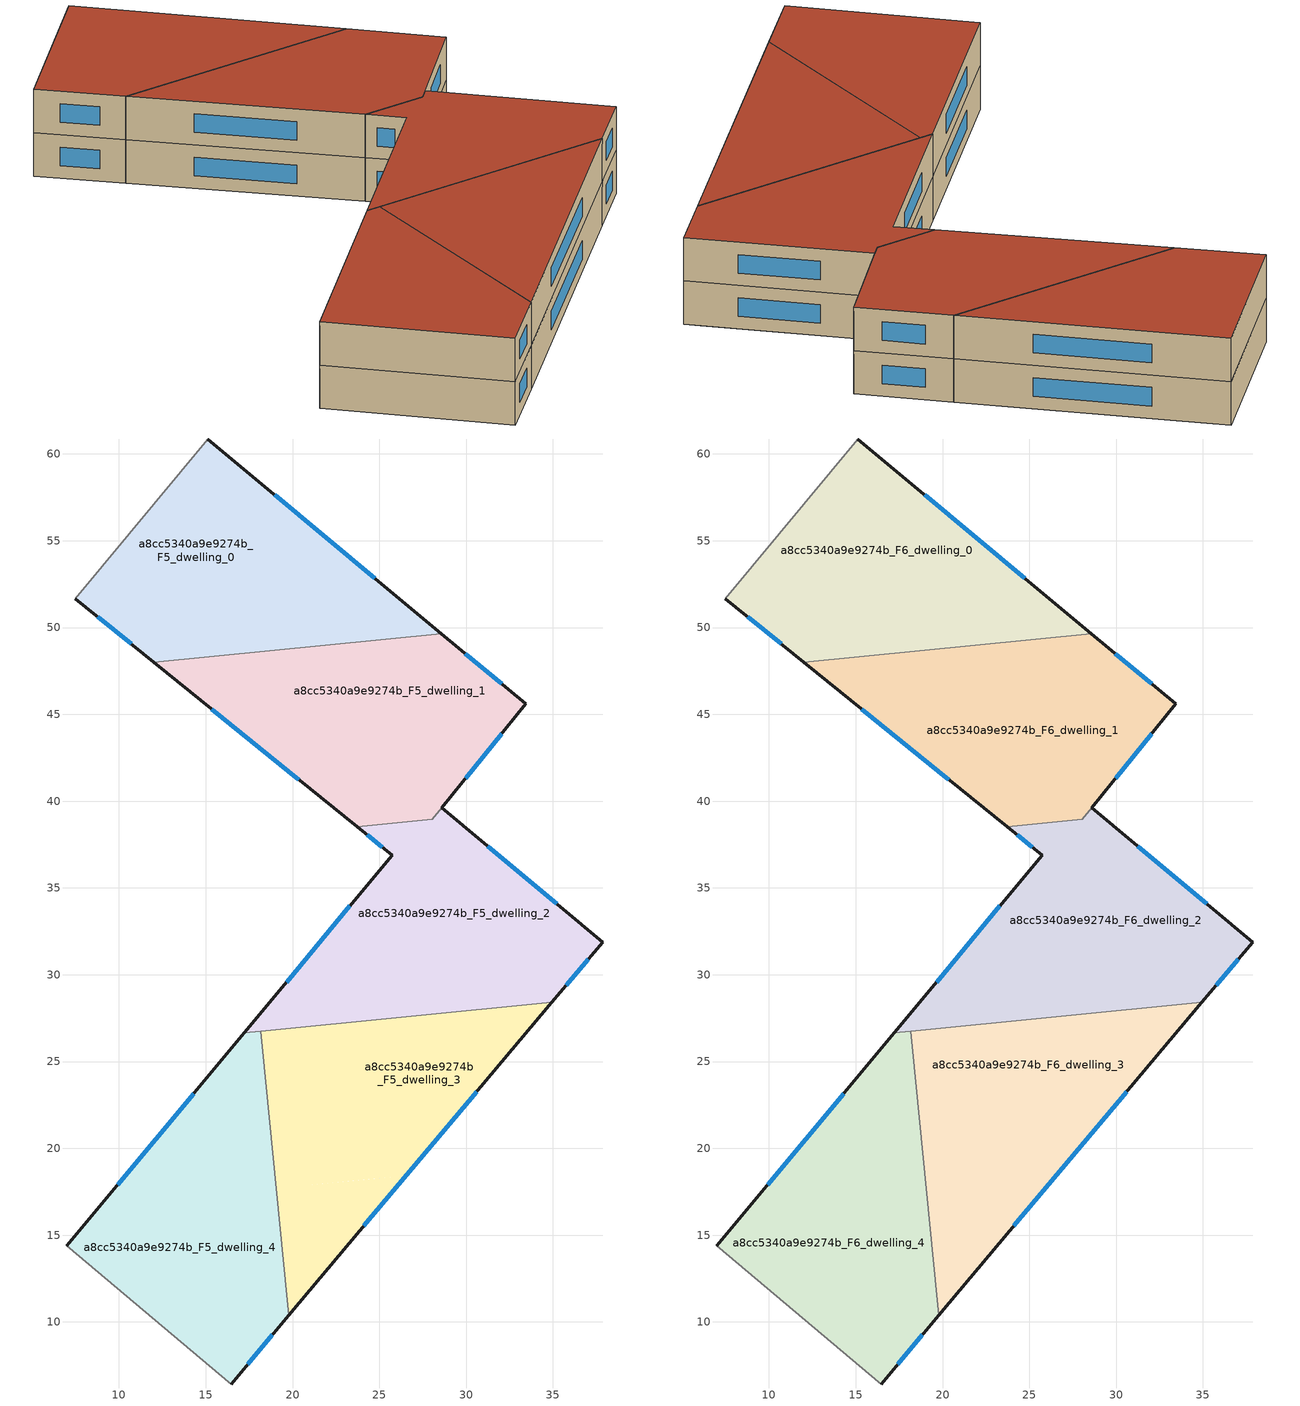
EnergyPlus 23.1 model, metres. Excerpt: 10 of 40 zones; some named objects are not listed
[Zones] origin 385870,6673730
a8cc5340a9e9274b_F5_dwelling_0
 floor to a8cc5340a9e9274b_F4_dwelling_1 (EU_floor_Construction): 18.06,58.41 19.02,48.71 12,48.01 7.48,51.67 15.13,60.86 z15
 floor to a8cc5340a9e9274b_F4_dwelling_0 (EU_floor_Construction): 28.57,49.65 19.02,48.71 18.06,58.41 z15
 wall outside (EU_wall_Construction): 7.48,51.67 12,48.01 / 28.58,49.65 15.13,60.86 z15:18
 wall to a8cc5340a9e9274b_F5_dwelling_1 (EU_wall_Construction): 12,48.01 28.58,49.65 z15:18
 wall adiabatic (EU_wall_Construction): 15.13,60.86 7.48,51.67 z15:18
 window (EU_Window_Construction): 8.77,50.62 10.71,49.06 / 24.73,52.85 18.97,57.66 z15.86:17.14
a8cc5340a9e9274b_F5_dwelling_1
 floor to a8cc5340a9e9274b_F4_dwelling_0 (EU_floor_Construction): 33.43,45.6 32.42,44.35 19.58,43.08 19.02,48.71 28.57,49.65 z15
 floor to a8cc5340a9e9274b_F4_dwelling_2 (EU_floor_Construction): 32.42,44.35 28.05,38.96 23.72,38.53 18.26,42.95 z15
 floor to a8cc5340a9e9274b_F4_dwelling_1 (EU_floor_Construction): 19.02,48.71 19.58,43.08 18.26,42.95 12,48.01 z15
 wall outside (EU_wall_Construction): 12,48.01 23.72,38.53 / 28.59,39.62 33.43,45.6 28.58,49.65 z15:18
 wall to a8cc5340a9e9274b_F5_dwelling_2 (EU_wall_Construction): 23.72,38.53 28.05,38.96 28.59,39.62 z15:18
 window (EU_Window_Construction): 15.35,45.3 20.37,41.24 / 32.05,46.76 29.96,48.49 / 29.97,41.33 32.05,43.89 z15.86:17.14
a8cc5340a9e9274b_F5_dwelling_2
 floor to a8cc5340a9e9274b_F4_dwelling_2 (EU_floor_Construction): 37.06,32.56 20.8,30.95 25.75,36.89 23.72,38.53 28.05,38.96 28.59,39.62 z15
 floor to a8cc5340a9e9274b_F4_dwelling_3 (EU_floor_Construction): 37.87,31.88 34.94,28.41 23.43,27.27 23.04,31.17 37.06,32.56 z15
 floor to a8cc5340a9e9274b_F4_dwelling_4 (EU_floor_Construction): 23.04,31.17 23.43,27.27 17.22,26.66 20.8,30.95 z15
 wall outside (EU_wall_Construction): 23.72,38.53 25.75,36.89 17.22,26.66 / 34.94,28.41 37.87,31.88 28.59,39.62 z15:18
 wall to a8cc5340a9e9274b_F5_dwelling_3 (EU_wall_Construction): 18.17,26.75 34.94,28.41 z15:18
 wall to a8cc5340a9e9274b_F5_dwelling_4 (EU_wall_Construction): 17.22,26.66 18.17,26.75 z15:18
 window (EU_Window_Construction): 24.3,38.06 25.17,37.36 / 35.22,34.09 31.24,37.41 / 35.78,29.4 37.03,30.89 / 23.31,33.97 19.66,29.58 z15.86:17.14
a8cc5340a9e9274b_F5_dwelling_3
 floor to a8cc5340a9e9274b_F4_dwelling_3 (EU_floor_Construction): 34.94,28.41 26.55,18.43 24.32,18.21 23.43,27.27 z15
 floor to a8cc5340a9e9274b_F4_dwelling_4 (EU_floor_Construction): 23.43,27.27 24.32,18.21 19.06,17.69 18.17,26.75 z15
 floor to a8cc5340a9e9274b_F4_dwelling_5 (EU_floor_Construction): 26.55,18.43 19.78,10.38 19.06,17.69 z15
 wall outside (EU_wall_Construction): 19.78,10.38 34.94,28.41 z15:18
 wall to a8cc5340a9e9274b_F5_dwelling_4 (EU_wall_Construction): 18.17,26.75 19.78,10.38 z15:18
 window (EU_Window_Construction): 24.11,15.53 30.61,23.26 z15.86:17.14
a8cc5340a9e9274b_F5_dwelling_4
 floor to a8cc5340a9e9274b_F4_dwelling_4 (EU_floor_Construction): 18.17,26.75 19.06,17.69 8.91,16.69 17.22,26.66 z15
 floor to a8cc5340a9e9274b_F4_dwelling_5 (EU_floor_Construction): 19.06,17.69 19.78,10.38 16.46,6.43 7,14.39 8.91,16.69 z15
 wall outside (EU_wall_Construction): 16.46,6.43 19.78,10.38 / 17.22,26.66 7,14.39 z15:18
 wall adiabatic (EU_wall_Construction): 7,14.39 16.46,6.43 z15:18
 window (EU_Window_Construction): 17.41,7.56 18.83,9.25 / 14.3,23.15 9.92,17.9 z15.86:17.14
a8cc5340a9e9274b_F6_dwelling_0
 floor to a8cc5340a9e9274b_F5_dwelling_0 (EU_floor_Construction): 28.58,49.65 12,48.01 7.48,51.67 15.13,60.86 z18
 wall outside (EU_wall_Construction): 7.48,51.67 12,48.01 / 28.58,49.65 15.13,60.86 z18:21
 wall to a8cc5340a9e9274b_F6_dwelling_1 (EU_wall_Construction): 12,48.01 28.58,49.65 z18:21
 wall adiabatic (EU_wall_Construction): 15.13,60.86 7.48,51.67 z18:21
 window (EU_Window_Construction): 8.77,50.62 10.71,49.06 / 24.73,52.85 18.97,57.66 z18.86:20.14
 roof outside (EU_roof_Construction): 28.58,49.65 15.13,60.86 7.48,51.67 12,48.01 z21
a8cc5340a9e9274b_F6_dwelling_1
 floor to a8cc5340a9e9274b_F5_dwelling_1 (EU_floor_Construction): 33.43,45.6 28.05,38.96 23.72,38.53 12,48.01 28.58,49.65 z18
 wall outside (EU_wall_Construction): 12,48.01 23.72,38.53 / 28.59,39.62 33.43,45.6 28.58,49.65 z18:21
 wall to a8cc5340a9e9274b_F6_dwelling_2 (EU_wall_Construction): 23.72,38.53 28.05,38.96 28.59,39.62 z18:21
 window (EU_Window_Construction): 15.35,45.3 20.37,41.24 / 32.05,46.76 29.96,48.49 / 29.97,41.33 32.05,43.89 z18.86:20.14
 roof outside (EU_roof_Construction): 28.05,38.96 33.43,45.6 28.58,49.65 12,48.01 23.72,38.53 z21
a8cc5340a9e9274b_F6_dwelling_2
 floor to a8cc5340a9e9274b_F5_dwelling_2 (EU_floor_Construction): 37.87,31.88 34.94,28.41 17.22,26.66 25.75,36.89 23.72,38.53 28.05,38.96 28.59,39.62 z18
 wall outside (EU_wall_Construction): 23.72,38.53 25.75,36.89 17.22,26.66 / 34.94,28.41 37.87,31.88 28.59,39.62 z18:21
 wall to a8cc5340a9e9274b_F6_dwelling_3 (EU_wall_Construction): 18.17,26.75 34.94,28.41 z18:21
 wall to a8cc5340a9e9274b_F6_dwelling_4 (EU_wall_Construction): 17.22,26.66 18.17,26.75 z18:21
 window (EU_Window_Construction): 24.3,38.06 25.17,37.36 / 35.22,34.09 31.24,37.41 / 35.78,29.4 37.03,30.89 / 23.31,33.97 19.66,29.58 z18.86:20.14
 roof outside (EU_roof_Construction): 34.94,28.41 37.87,31.88 28.59,39.62 28.05,38.96 23.72,38.53 25.75,36.89 17.22,26.66 z21
a8cc5340a9e9274b_F6_dwelling_3
 floor to a8cc5340a9e9274b_F5_dwelling_3 (EU_floor_Construction): 34.94,28.41 19.78,10.38 18.17,26.75 z18
 wall outside (EU_wall_Construction): 19.78,10.38 34.94,28.41 z18:21
 wall to a8cc5340a9e9274b_F6_dwelling_4 (EU_wall_Construction): 18.17,26.75 19.78,10.38 z18:21
 window (EU_Window_Construction): 24.11,15.53 30.61,23.26 z18.86:20.14
 roof outside (EU_roof_Construction): 19.78,10.38 34.94,28.41 18.17,26.75 z21
a8cc5340a9e9274b_F6_dwelling_4
 floor to a8cc5340a9e9274b_F5_dwelling_4 (EU_floor_Construction): 18.17,26.75 19.78,10.38 16.46,6.43 7,14.39 17.22,26.66 z18
 wall outside (EU_wall_Construction): 16.46,6.43 19.78,10.38 / 17.22,26.66 7,14.39 z18:21
 wall adiabatic (EU_wall_Construction): 7,14.39 16.46,6.43 z18:21
 window (EU_Window_Construction): 17.41,7.56 18.83,9.25 / 14.3,23.15 9.92,17.9 z18.86:20.14
 roof outside (EU_roof_Construction): 16.46,6.43 19.78,10.38 18.17,26.75 17.22,26.66 7,14.39 z21
[Building]
EU S2 Campaign: North Axis=0; Terrain=City; Solar Distribution=FullExterior
[Site:Location]
Helsinki-Vantaa.AP: Latitude=60.317; Longitude=24.963; Time Zone=2; Elevation=54.6
[SizingPeriod:WeatherFileDays]
AnnualSizingPeriod: Begin Month=1; Begin Day of Month=1; End Month=12; End Day of Month=31; Day of Week for Start Day=Monday; Use Weather File Daylight Saving Period=No; Use Weather File Rain and Snow Indicators=No
[MATERIAL]
EU_InternalMass_Material: Roughness=MediumRough; Thickness=0.1; Conductivity=1; Density=1800; Specific Heat=900; Thermal Absorptance=0.9; Solar Absorptance=0.7; Visible Absorptance=0.7
[MATERIAL:NOMASS] Roughness=MediumRough; Thermal Absorptance=0.9; Solar Absorptance=0.7; Visible Absorptance=0.7
Name | Thermal Resistance
EU_wall_NoMass | 1.10183
EU_roof_NoMass; EU_floor_NoMass | 1.70606
[WINDOWMATERIAL:SIMPLEGLAZINGSYSTEM]
EU_Window_SimpleGlazing: UFactor=3.11035; Solar Heat Gain Coefficient=0.8; Visible Transmittance=0.8
[CONSTRUCTION]
EU_wall_Construction: EU_wall_NoMass
EU_roof_Construction: EU_roof_NoMass
EU_floor_Construction: EU_floor_NoMass
EU_Window_Construction: EU_Window_SimpleGlazing
EU_InternalMass_Construction: EU_InternalMass_Material
[ZONE] Type=1; Multiplier=1; Ceiling Height=autocalculate; Floor Area=autocalculate; Part of Total Floor Area=Yes
Name | Volume
a8cc5340a9e9274b_F5_dwelling_0; a8cc5340a9e9274b_F6_dwelling_0 | 416.005
a8cc5340a9e9274b_F5_dwelling_1; a8cc5340a9e9274b_F6_dwelling_1 | 414.842
a8cc5340a9e9274b_F5_dwelling_2; a8cc5340a9e9274b_F6_dwelling_2 | 417.094
a8cc5340a9e9274b_F5_dwelling_3; a8cc5340a9e9274b_F6_dwelling_3 | 416.024
a8cc5340a9e9274b_F5_dwelling_4; a8cc5340a9e9274b_F6_dwelling_4 | 415.988
[INTERNALMASS] Construction=EU_InternalMass_Construction
Name | Zone or ZoneList | Surface Area
a8cc5340a9e9274b_F5_dwelling_0_EU_InternalMass | a8cc5340a9e9274b_F5_dwelling_0 | 138.668
a8cc5340a9e9274b_F5_dwelling_1_EU_InternalMass | a8cc5340a9e9274b_F5_dwelling_1 | 138.297
a8cc5340a9e9274b_F5_dwelling_2_EU_InternalMass | a8cc5340a9e9274b_F5_dwelling_2 | 139.028
a8cc5340a9e9274b_F5_dwelling_3_EU_InternalMass | a8cc5340a9e9274b_F5_dwelling_3 | 138.67
a8cc5340a9e9274b_F5_dwelling_4_EU_InternalMass | a8cc5340a9e9274b_F5_dwelling_4 | 138.66
a8cc5340a9e9274b_F6_dwelling_0_EU_InternalMass | a8cc5340a9e9274b_F6_dwelling_0 | 138.668
a8cc5340a9e9274b_F6_dwelling_1_EU_InternalMass | a8cc5340a9e9274b_F6_dwelling_1 | 138.297
a8cc5340a9e9274b_F6_dwelling_2_EU_InternalMass | a8cc5340a9e9274b_F6_dwelling_2 | 139.028
a8cc5340a9e9274b_F6_dwelling_3_EU_InternalMass | a8cc5340a9e9274b_F6_dwelling_3 | 138.67
a8cc5340a9e9274b_F6_dwelling_4_EU_InternalMass | a8cc5340a9e9274b_F6_dwelling_4 | 138.66
[OTHEREQUIPMENT] Fuel Type=Electricity; Design Level Calculation Method=Watts/Area; Power per Zone Floor Area=1; Fraction Latent=0; Fraction Radiant=0; Fraction Lost=0; Carbon Dioxide Generation Rate=0; EndUse Subcategory=EU_Step8_InternalGains
Name | Zone or ZoneList or Space or SpaceList | Schedule
EU_Step8_InternalGain_a8cc5340a9e9274b_F5_dwelling_0_f000 | a8cc5340a9e9274b_F5_dwelling_0 | EU_Step8_GainSchedule_a8cc5340a9e9274b_F5_dwelling_0_f000
EU_Step8_InternalGain_a8cc5340a9e9274b_F5_dwelling_1_f000 | a8cc5340a9e9274b_F5_dwelling_1 | EU_Step8_GainSchedule_a8cc5340a9e9274b_F5_dwelling_1_f000
EU_Step8_InternalGain_a8cc5340a9e9274b_F5_dwelling_2_f000 | a8cc5340a9e9274b_F5_dwelling_2 | EU_Step8_GainSchedule_a8cc5340a9e9274b_F5_dwelling_2_f000
EU_Step8_InternalGain_a8cc5340a9e9274b_F5_dwelling_3_f000 | a8cc5340a9e9274b_F5_dwelling_3 | EU_Step8_GainSchedule_a8cc5340a9e9274b_F5_dwelling_3_f000
EU_Step8_InternalGain_a8cc5340a9e9274b_F5_dwelling_4_f000 | a8cc5340a9e9274b_F5_dwelling_4 | EU_Step8_GainSchedule_a8cc5340a9e9274b_F5_dwelling_4_f000
EU_Step8_InternalGain_a8cc5340a9e9274b_F6_dwelling_0_f000 | a8cc5340a9e9274b_F6_dwelling_0 | EU_Step8_GainSchedule_a8cc5340a9e9274b_F6_dwelling_0_f000
EU_Step8_InternalGain_a8cc5340a9e9274b_F6_dwelling_1_f000 | a8cc5340a9e9274b_F6_dwelling_1 | EU_Step8_GainSchedule_a8cc5340a9e9274b_F6_dwelling_1_f000
EU_Step8_InternalGain_a8cc5340a9e9274b_F6_dwelling_2_f000 | a8cc5340a9e9274b_F6_dwelling_2 | EU_Step8_GainSchedule_a8cc5340a9e9274b_F6_dwelling_2_f000
EU_Step8_InternalGain_a8cc5340a9e9274b_F6_dwelling_3_f000 | a8cc5340a9e9274b_F6_dwelling_3 | EU_Step8_GainSchedule_a8cc5340a9e9274b_F6_dwelling_3_f000
EU_Step8_InternalGain_a8cc5340a9e9274b_F6_dwelling_4_f000 | a8cc5340a9e9274b_F6_dwelling_4 | EU_Step8_GainSchedule_a8cc5340a9e9274b_F6_dwelling_4_f000
[ZONEVENTILATION:DESIGNFLOWRATE] Schedule=EU_AlwaysOn; Design Flow Rate Calculation Method=AirChanges/Hour; Air Changes per Hour=0.756316; Ventilation Type=Natural; Fan Pressure Rise=0; Fan Total Efficiency=1; Constant Term Coefficient=1; Temperature Term Coefficient=0; Velocity Term Coefficient=0; Velocity Squared Term Coefficient=0; Minimum Indoor Temperature=-100; Maximum Indoor Temperature=100; Delta Temperature=-100; Minimum Outdoor Temperature=-100; Maximum Outdoor Temperature=100; Maximum Wind Speed=40
Name | Zone or ZoneList or Space or SpaceList
EU_ConstantAir_a8cc5340a9e9274b_F5_dwelling_0 | a8cc5340a9e9274b_F5_dwelling_0
EU_ConstantAir_a8cc5340a9e9274b_F5_dwelling_1 | a8cc5340a9e9274b_F5_dwelling_1
EU_ConstantAir_a8cc5340a9e9274b_F5_dwelling_2 | a8cc5340a9e9274b_F5_dwelling_2
EU_ConstantAir_a8cc5340a9e9274b_F5_dwelling_3 | a8cc5340a9e9274b_F5_dwelling_3
EU_ConstantAir_a8cc5340a9e9274b_F5_dwelling_4 | a8cc5340a9e9274b_F5_dwelling_4
EU_ConstantAir_a8cc5340a9e9274b_F6_dwelling_0 | a8cc5340a9e9274b_F6_dwelling_0
EU_ConstantAir_a8cc5340a9e9274b_F6_dwelling_1 | a8cc5340a9e9274b_F6_dwelling_1
EU_ConstantAir_a8cc5340a9e9274b_F6_dwelling_2 | a8cc5340a9e9274b_F6_dwelling_2
EU_ConstantAir_a8cc5340a9e9274b_F6_dwelling_3 | a8cc5340a9e9274b_F6_dwelling_3
EU_ConstantAir_a8cc5340a9e9274b_F6_dwelling_4 | a8cc5340a9e9274b_F6_dwelling_4
[HVACTEMPLATE:THERMOSTAT] Constant Heating Setpoint=20; Constant Cooling Setpoint=50
EU_HeatOnly_a8cc5340a9e9274b_F5_dwelling_4; EU_HeatOnly_a8cc5340a9e9274b_F6_dwelling_0; EU_HeatOnly_a8cc5340a9e9274b_F6_dwelling_1; EU_HeatOnly_a8cc5340a9e9274b_F6_dwelling_2; EU_HeatOnly_a8cc5340a9e9274b_F6_dwelling_3; EU_HeatOnly_a8cc5340a9e9274b_F6_dwelling_4
[HVACTEMPLATE:ZONE:IDEALLOADSAIRSYSTEM] System Availability Schedule=EU_AlwaysOn; Maximum Heating Supply Air Temperature=50; Minimum Cooling Supply Air Temperature=13; Maximum Heating Supply Air Humidity Ratio=0.0156; Minimum Cooling Supply Air Humidity Ratio=0.0077; Heating Limit=NoLimit; Cooling Limit=NoLimit; Heating Availability Schedule=EU_AlwaysOn; Cooling Availability Schedule=EU_CoolingOff; Dehumidification Control Type=ConstantSensibleHeatRatio; Cooling Sensible Heat Ratio=0.7; Dehumidification Setpoint=60; Humidification Control Type=None; Humidification Setpoint=30; Outdoor Air Method=None; Outdoor Air Flow Rate per Person=0.00944; Outdoor Air Flow Rate per Zone Floor Area=0; Outdoor Air Flow Rate per Zone=0; Demand Controlled Ventilation Type=None; Outdoor Air Economizer Type=NoEconomizer; Heat Recovery Type=None; Sensible Heat Recovery Effectiveness=0.7; Latent Heat Recovery Effectiveness=0.65
Name | Template Thermostat
a8cc5340a9e9274b_F5_dwelling_0 | EU_HeatOnly_a8cc5340a9e9274b_F5_dwelling_0
a8cc5340a9e9274b_F5_dwelling_1 | EU_HeatOnly_a8cc5340a9e9274b_F5_dwelling_1
a8cc5340a9e9274b_F5_dwelling_2 | EU_HeatOnly_a8cc5340a9e9274b_F5_dwelling_2
a8cc5340a9e9274b_F5_dwelling_3 | EU_HeatOnly_a8cc5340a9e9274b_F5_dwelling_3
a8cc5340a9e9274b_F5_dwelling_4 | EU_HeatOnly_a8cc5340a9e9274b_F5_dwelling_4
a8cc5340a9e9274b_F6_dwelling_0 | EU_HeatOnly_a8cc5340a9e9274b_F6_dwelling_0
a8cc5340a9e9274b_F6_dwelling_1 | EU_HeatOnly_a8cc5340a9e9274b_F6_dwelling_1
a8cc5340a9e9274b_F6_dwelling_2 | EU_HeatOnly_a8cc5340a9e9274b_F6_dwelling_2
a8cc5340a9e9274b_F6_dwelling_3 | EU_HeatOnly_a8cc5340a9e9274b_F6_dwelling_3
a8cc5340a9e9274b_F6_dwelling_4 | EU_HeatOnly_a8cc5340a9e9274b_F6_dwelling_4
[SIZING:ZONE] Zone Cooling Design Supply Air Temperature Input Method=SupplyAirTemperature; Zone Cooling Design Supply Air Temperature=13; Zone Heating Design Supply Air Temperature Input Method=SupplyAirTemperature; Zone Heating Design Supply Air Temperature=50; Zone Cooling Design Supply Air Humidity Ratio=0.008; Zone Heating Design Supply Air Humidity Ratio=0.008; Cooling Design Air Flow Method=DesignDay; Cooling Design Air Flow Rate=0; Cooling Minimum Air Flow per Zone Floor Area=0.000762; Cooling Minimum Air Flow=0; Cooling Minimum Air Flow Fraction=0.2; Heating Design Air Flow Method=DesignDay; Heating Design Air Flow Rate=0; Heating Maximum Air Flow per Zone Floor Area=0.002032; Heating Maximum Air Flow=0.141576; Heating Maximum Air Flow Fraction=0.3; Account for Dedicated Outdoor Air System=No; Dedicated Outdoor Air System Control Strategy=NeutralSupplyAir; Dedicated Outdoor Air Low Setpoint Temperature for Design=autosize; Dedicated Outdoor Air High Setpoint Temperature for Design=autosize; Zone Load Sizing Method=Sensible Load Only No Latent Load; Zone Latent Cooling Design Supply Air Humidity Ratio Input Method=HumidityRatioDifference; Zone Cooling Design Supply Air Humidity Ratio Difference=0.005; Zone Latent Heating Design Supply Air Humidity Ratio Input Method=HumidityRatioDifference; Zone Humidification Design Supply Air Humidity Ratio Difference=0.005
a8cc5340a9e9274b_F5_dwelling_0; a8cc5340a9e9274b_F5_dwelling_1; a8cc5340a9e9274b_F5_dwelling_2; a8cc5340a9e9274b_F5_dwelling_3; a8cc5340a9e9274b_F5_dwelling_4; a8cc5340a9e9274b_F6_dwelling_0; a8cc5340a9e9274b_F6_dwelling_1; a8cc5340a9e9274b_F6_dwelling_2; a8cc5340a9e9274b_F6_dwelling_3; a8cc5340a9e9274b_F6_dwelling_4
[SCHEDULE:CONSTANT]
Name | Hourly Value
EU_AlwaysOn | 1
EU_CoolingOff | 0
[SCHEDULE:FILE] Column Number=1; Rows to Skip at Top=0; Number of Hours of Data=8760; Column Separator=Comma; Interpolate to Timestep=No; Minutes per Item=60; Adjust Schedule for Daylight Savings=Yes
Name | File
EU_Step8_GainSchedule_a8cc5340a9e9274b_F5_dwelling_0_f000 | ../../schedules/a8cc5340a9e9274b/a8cc5340a9e9274b_F5_dwelling_0_f000_gain.csv
EU_Step8_GainSchedule_a8cc5340a9e9274b_F5_dwelling_1_f000 | ../../schedules/a8cc5340a9e9274b/a8cc5340a9e9274b_F5_dwelling_1_f000_gain.csv
EU_Step8_GainSchedule_a8cc5340a9e9274b_F5_dwelling_2_f000 | ../../schedules/a8cc5340a9e9274b/a8cc5340a9e9274b_F5_dwelling_2_f000_gain.csv
EU_Step8_GainSchedule_a8cc5340a9e9274b_F5_dwelling_3_f000 | ../../schedules/a8cc5340a9e9274b/a8cc5340a9e9274b_F5_dwelling_3_f000_gain.csv
EU_Step8_GainSchedule_a8cc5340a9e9274b_F5_dwelling_4_f000 | ../../schedules/a8cc5340a9e9274b/a8cc5340a9e9274b_F5_dwelling_4_f000_gain.csv
EU_Step8_GainSchedule_a8cc5340a9e9274b_F6_dwelling_0_f000 | ../../schedules/a8cc5340a9e9274b/a8cc5340a9e9274b_F6_dwelling_0_f000_gain.csv
EU_Step8_GainSchedule_a8cc5340a9e9274b_F6_dwelling_1_f000 | ../../schedules/a8cc5340a9e9274b/a8cc5340a9e9274b_F6_dwelling_1_f000_gain.csv
EU_Step8_GainSchedule_a8cc5340a9e9274b_F6_dwelling_2_f000 | ../../schedules/a8cc5340a9e9274b/a8cc5340a9e9274b_F6_dwelling_2_f000_gain.csv
EU_Step8_GainSchedule_a8cc5340a9e9274b_F6_dwelling_3_f000 | ../../schedules/a8cc5340a9e9274b/a8cc5340a9e9274b_F6_dwelling_3_f000_gain.csv
EU_Step8_GainSchedule_a8cc5340a9e9274b_F6_dwelling_4_f000 | ../../schedules/a8cc5340a9e9274b/a8cc5340a9e9274b_F6_dwelling_4_f000_gain.csv
